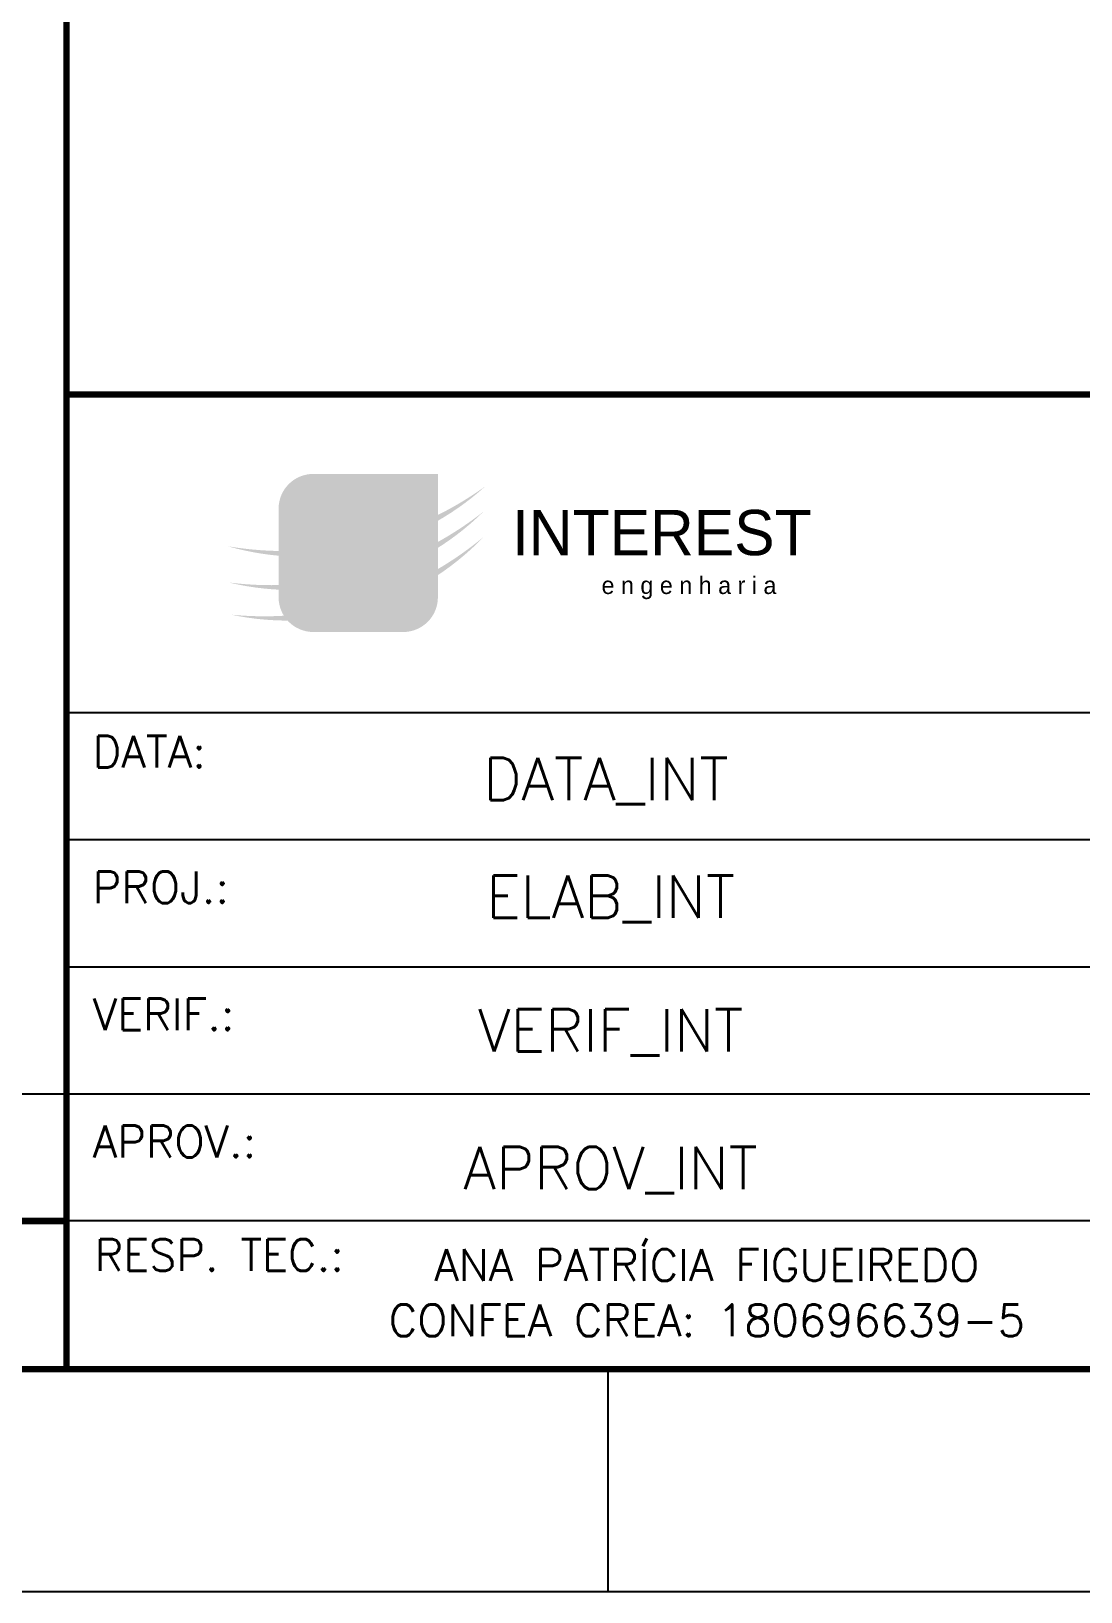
# Model space of a CAD drawing. Header units: millimetres. Extents: x 573 to 993, y 334 to 631.
# Drawn here: x 781 to 830.6, y 333.6 to 407.3 of the extents above; entities that cross this region are included whole.
import ezdxf
from ezdxf.enums import TextEntityAlignment as Align

# ---------------------------------------------------------------- set-up
doc = ezdxf.new("R2010")
doc.units = ezdxf.units.MM
doc.layers.add('1', color=7, linetype='Continuous')
doc.styles.add('ROMANS', font='romans.shx')
doc.styles.add('TÍTULO', font='bgothm.ttf')

# ---------------------------------------------------------------- blocks, each defined once
blk = doc.blocks.new('A$C5481322F')
at = {"layer": '1'}
h = blk.add_hatch(color=30, dxfattribs=at)
h.set_gradient(color1=(235, 63, 15), color2=(249, 106, 67), tint=1)
edge = h.paths.add_edge_path()
edge.add_arc((-14.02624884519923, 2.120080033611202), 1.63824035376465, 90, 180.0000000000008, ccw=False)
edge.add_line((-14.02624884519923, 3.758320387375761), (-8.147635208578436, 3.758320387375761))
edge.add_line((-8.147635208578095, 3.758320387375761), (-8.147635208578095, -2.064379236578361))
edge.add_arc((-9.78587556234288, -2.064379236578247), 1.638240353764697, -89.99999999999841, 7.958078640513122e-13, ccw=False)
edge.add_line((-9.78587556234288, -3.70261959034292), (-14.02624884519912, -3.70261959034292))
edge.add_arc((-14.02624884519901, -2.064379236578247), 1.638240353764685, 179.9999999999992, 269.99999999999835, ccw=False)
edge.add_line((-15.66448919896379, -2.064379236578247), (-15.66448919896379, 2.120080033611089))
h = blk.add_hatch(color=30, dxfattribs=at)
h.set_gradient(color1=(5, 5, 5), color2=(133, 133, 133), tint=1, name='SPHERICAL')
edge = h.paths.add_edge_path()
edge.add_arc((-15.25139679755011, 9.673077310067356), 12.83597686203685, 258.065647103654, 316.1711348147143, ccw=False)
edge.add_arc((-16.34181202184936, 13.21348342990245), 16.17472280395064, 264.4513555286467, 309.7854263897207)
edge = h.paths.add_edge_path()
edge.add_arc((-15.01341953677252, 11.11447527729638), 12.835976862037, 256.5523597027098, 314.65784741376996, ccw=False)
edge.add_arc((-16.00995665834057, 14.68244313310527), 16.17472280395063, 262.938068127703, 308.2721389887766)
edge = h.paths.add_edge_path()
edge.add_arc((-14.53115071399839, 12.68436696468734), 12.8359768620369, 254.0424989218203, 312.1479866328806, ccw=False)
edge.add_arc((-15.37048581370277, 16.29255175002663), 16.17472280395056, 260.4282073468137, 305.7622782078874)
at = {"layer": '1', "style": 'TÍTULO'}
blk.add_text('e n g e n h a r i a', height=0.8222418208671064, dxfattribs=at).set_placement((-0.4253623868828527, -1.909501593234268))
at = {"layer": '1', "insert": (-4.651303469067443, 2.060379940860003), "char_height": 2.137828734254477, "attachment_point": 1, "style": 'TÍTULO'}
blk.add_mtext_dynamic_manual_height_columns('INTEREST', width=22.41522282205233, gutter_width=5000, heights=[0], dxfattribs=at)

msp = doc.modelspace()

# ---------------------------------------------------------------- linework, layer by layer
at = {"color": 7}
msp.add_line((808.2423577827182, 344.1436545640075), (808.2423577827182, 333.6436545640075), dxfattribs=at)
msp.add_lwpolyline([(573.242357782718, 333.6436545640075), (573.242357782718, 630.6436545640074), (993.2423577827179, 630.6436545640074), (993.2423577827179, 333.6436545640075)], close=True, dxfattribs=at)
at = {"color": 5, "const_width": 0.3}
msp.add_lwpolyline([(595.242357782718, 619.6436545640075), (982.742357782718, 619.6436545640075), (982.742357782718, 344.1436545640075), (595.242357782718, 344.1436545640075)], close=True, dxfattribs=at)
at = {"layer": '1', "color": 7, "linetype": 'Continuous'}
for p, q in [((782.7047577827179, 375.1436545640075), (878.9961021882523, 375.1436545640075)), ((782.7047577827179, 375.1436545640075), (878.9961021882523, 375.1436545640075)), ((782.7047577827179, 369.1436545640075), (878.9961021882523, 369.1436545640075)), ((782.7047577827179, 369.1436545640075), (982.742357782718, 369.1436545640075)), ((782.7047577827179, 363.1436545640075), (878.9961021882523, 363.1436545640075)), ((595.2423577827179, 357.1436545640075), (878.9961021882522, 357.1436545640075))]:
    msp.add_line(p, q, dxfattribs=at)
at = {"layer": '1', "linetype": 'Continuous'}
msp.add_line((982.742357782718, 351.1436545640075), (782.7047577827179, 351.1436545640075), dxfattribs=at)
at = {"layer": '1', "color": 5, "linetype": 'Continuous', "const_width": 0.3}
for points in [[(782.7047577827179, 619.6436545640074), (782.7047577827179, 344.1436545640075)], [(782.7047577827179, 390.1436545640075), (982.742357782718, 390.1436545640075)], [(782.7047577827179, 351.1436545640075), (595.242357782718, 351.1436545640075)]]:
    msp.add_lwpolyline(points, dxfattribs=at)

# ---------------------------------------------------------------- block references
msp.add_blockref('A$C5481322F', (808.3747057557364, 382.6436545640075))

# ---------------------------------------------------------------- texts
at = {"layer": '1', "color": 7, "linetype": 'Continuous', "style": 'ROMANS'}
for s, p in [('DATA:', (783.9423577827179, 372.5436545640075)), ('PROJ.:', (783.9423577827179, 366.1436545640075)), ('VERIF.:', (783.9423577827179, 360.1436545640075)), ('APROV.:', (783.9423577827179, 354.1436545640075)), ('RESP. TEC.:', (784.0296363299068, 348.790187862728))]:
    msp.add_text(s, height=1.5, dxfattribs=at).set_placement(p)
for s, p in [('ANA PATRÍCIA FIGUEIREDO', (812.9164063642976, 349.0630871291336)), ('CONFEA CREA: 180696639-5', (812.9164063642976, 346.4562625103137))]:
    msp.add_text(s, height=1.5, dxfattribs=at).set_placement(p, align=Align.MIDDLE_CENTER)
for tag, p in [('DATA_INT', (808.1571773017647, 371.998635594693)), ('ELAB_INT', (808.3747057557366, 366.4436545640075)), ('VERIF_INT', (808.3747057557366, 360.1436545640075)), ('APROV_INT', (808.3747057557366, 353.6436545640075))]:
    msp.add_attdef(tag, text='', height=2, dxfattribs=at).set_placement(p, align=Align.MIDDLE_CENTER)

doc.saveas('drawing.dxf')
